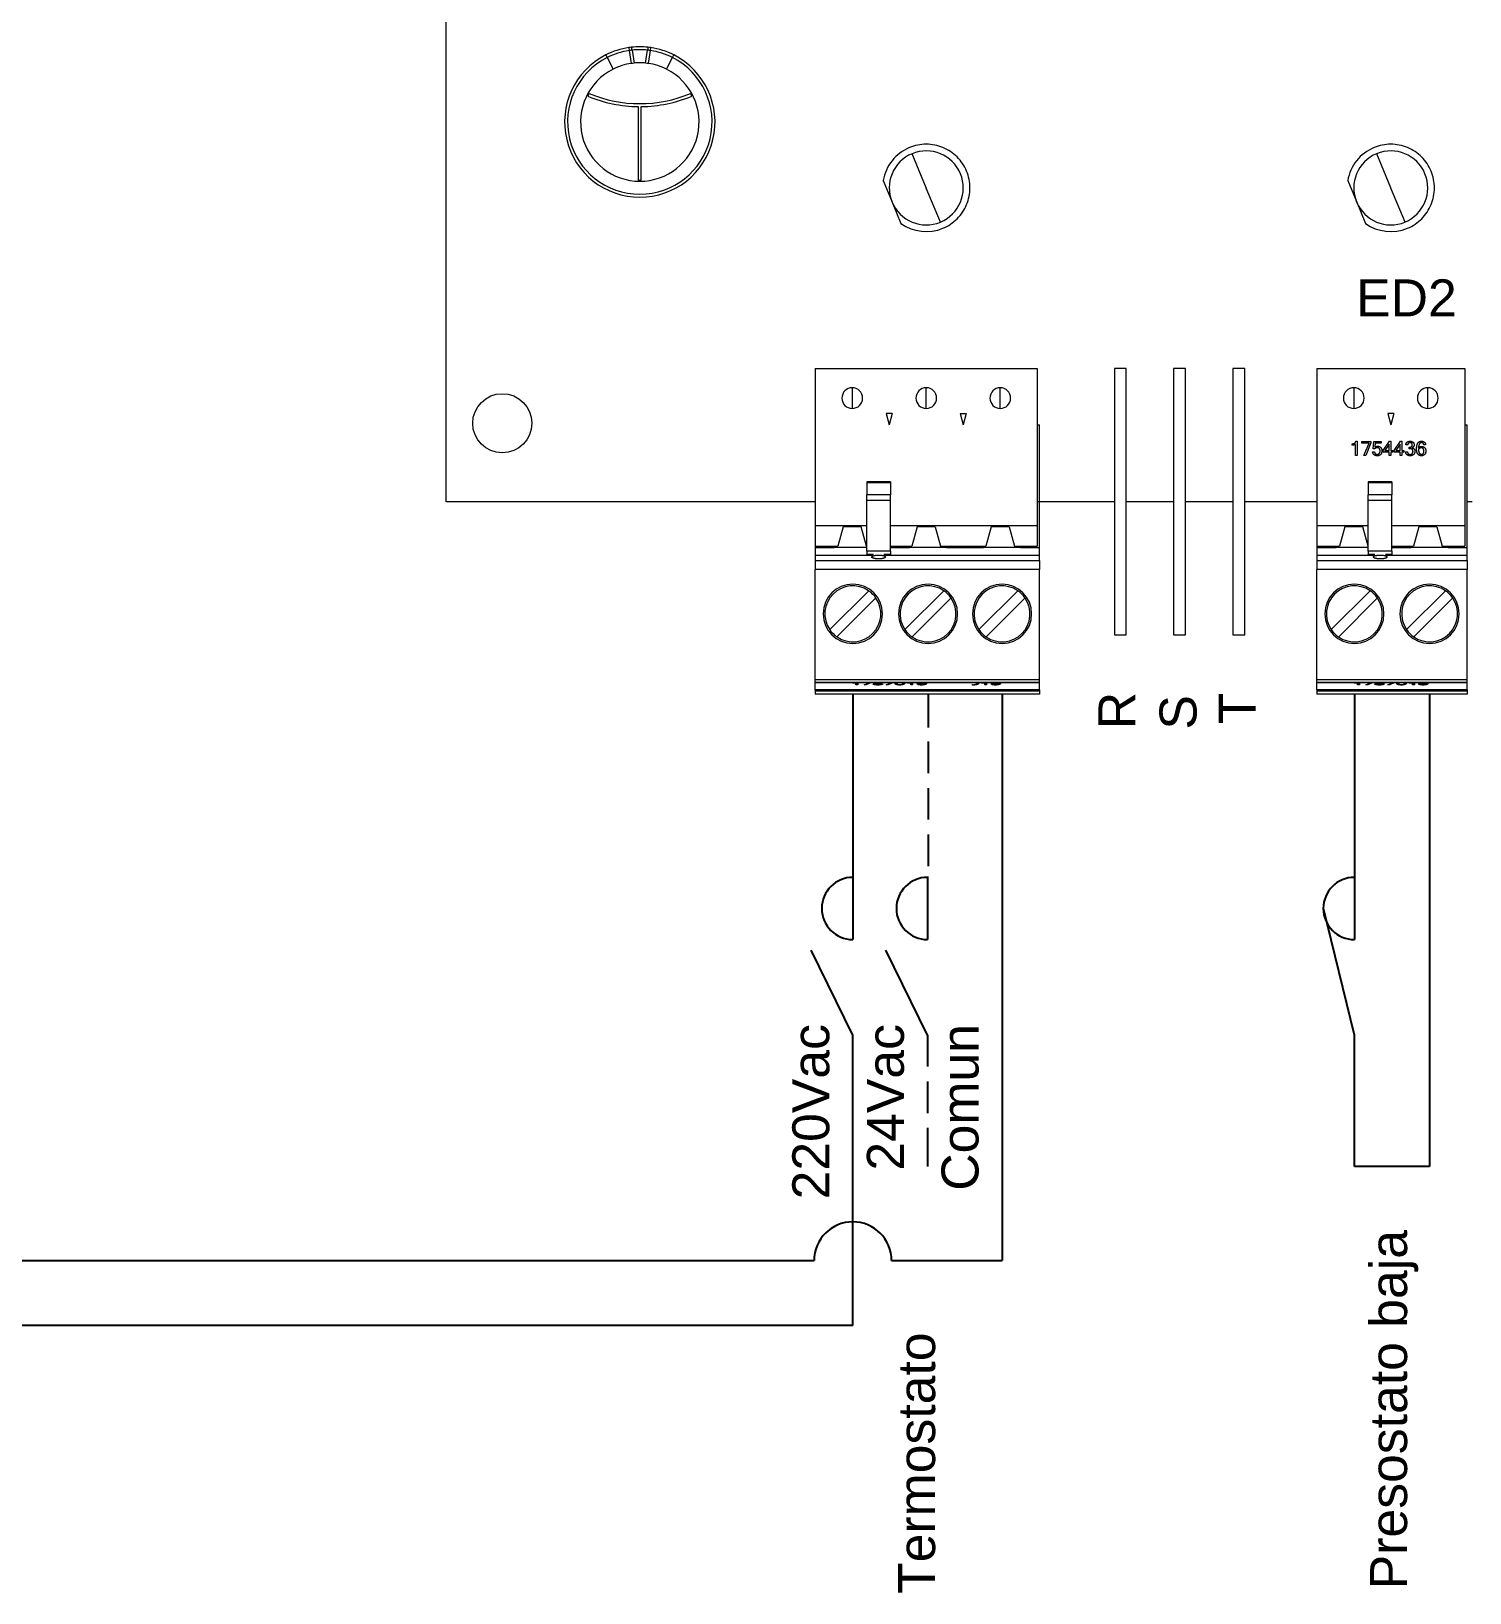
# Model space of a CAD drawing. Header units: millimetres. Extents: x -118 to 1430, y 370 to 641.
# Drawn here: x 817.4 to 914.6, y 393.3 to 498.8 of the extents above; entities that cross this region are included whole.
import ezdxf

# ---------------------------------------------------------------- set-up
doc = ezdxf.new("R2010")
doc.units = ezdxf.units.MM
doc.layers.add('TANGENT EDGES', color=7, linetype='Continuous', lineweight=0)
doc.layers.add('VISIBLE', color=7, linetype='Continuous', lineweight=0)
doc.styles.get("Standard").update_dxf_attribs({"font": 'arial.ttf'})

msp = doc.modelspace()

# ---------------------------------------------------------------- linework, layer by layer
for p, q in [((872.93, 453.97), (872.93, 437.41)), ((878.01, 453.97), (878.01, 451.72)), ((883.01, 453.97), (883.01, 415.71)), ((906.81, 453.97), (906.81, 437.41)), ((911.89, 453.97), (911.89, 422.08)), ((878.01, 450.77), (878.01, 448.64)), ((878.01, 447.63), (878.01, 445.5)), ((878.01, 444.49), (878.01, 442.36)), ((877.97, 441.66), (877.97, 437.41)), ((906.81, 430.95), (904.72, 439.5)), ((872.93, 430.95), (870.12, 436.68)), ((877.97, 430.95), (875.16, 436.68)), ((872.93, 411.33), (872.93, 430.95)), ((877.97, 430.95), (877.97, 428.82)), ((906.81, 422.08), (906.81, 430.95)), ((877.97, 427.81), (877.97, 425.68)), ((877.97, 424.67), (877.97, 422.08)), ((911.89, 422.08), (906.81, 422.08)), ((786.11, 415.71), (870.31, 415.71)), ((875.55, 415.71), (883.01, 415.71)), ((872.93, 411.33), (780.87, 411.33))]:
    msp.add_line(p, q)
for centre, radius, start, end in [((872.93, 439.5), 2.1, 90, 270), ((877.97, 439.5), 2.1, 90, 270), ((906.81, 439.5), 2.1, 90, 270), ((872.93, 415.71), 2.62, 0, 180)]:
    msp.add_arc(centre, radius, start, end)
at = {"layer": 'TANGENT EDGES'}
for p, q in [((856.24, 497.15), (856.33, 496.97)), ((856.33, 496.97), (856.73, 496.18)), ((857.79, 497.64), (857.82, 497.44)), ((857.82, 497.44), (857.95, 496.57)), ((858.02, 497.47), (858.15, 496.6)), ((858.93, 496.6), (859.06, 497.47)), ((859.13, 496.57), (859.26, 497.44)), ((859.26, 497.44), (859.29, 497.64)), ((860.35, 496.18), (860.75, 496.97)), ((860.75, 496.97), (860.84, 497.15)), ((877.89, 488.18), (876.93, 490.48)), ((909.27, 488.18), (908.32, 490.48)), ((878.85, 485.86), (877.89, 488.16)), ((910.23, 485.86), (909.28, 488.16)), ((872.89, 474.67), (872.89, 473.27)), ((877.89, 473.27), (877.89, 474.67)), ((882.89, 473.27), (882.89, 474.67)), ((906.77, 474.67), (906.77, 473.27)), ((911.77, 473.27), (911.77, 474.67)), ((875.47, 468.25), (873.87, 468.25)), ((875.47, 467.43), (873.87, 467.43)), ((909.35, 468.25), (907.75, 468.25)), ((909.35, 467.43), (907.75, 467.43)), ((874.32, 463.4), (873.87, 463.4)), ((875.47, 463.4), (875.02, 463.4)), ((908.2, 463.4), (907.75, 463.4)), ((909.35, 463.4), (908.91, 463.4)), ((885.55, 462.4), (870.39, 462.4)), ((914.43, 462.4), (904.27, 462.4)), ((870.39, 454.97), (885.55, 454.97)), ((885.55, 454.77), (870.39, 454.77)), ((874.4, 454.61), (874.4, 454.64)), ((874.61, 454.69), (874.61, 454.71)), ((874.61, 454.6), (874.61, 454.61)), ((874.75, 454.68), (874.75, 454.71)), ((874.85, 454.61), (874.85, 454.69)), ((875.96, 454.74), (875.96, 454.75)), ((876.1, 454.6), (876.1, 454.61)), ((876.24, 454.74), (876.24, 454.75)), ((877.35, 454.67), (877.35, 454.75)), ((877.38, 454.61), (877.38, 454.64)), ((877.44, 454.74), (877.44, 454.75)), ((877.55, 454.66), (877.55, 454.67)), ((877.56, 454.6), (877.56, 454.61)), ((877.72, 454.74), (877.72, 454.75)), ((880.96, 454.74), (880.96, 454.75)), ((881.1, 454.6), (881.1, 454.61)), ((881.24, 454.74), (881.24, 454.75)), ((882.35, 454.67), (882.35, 454.75)), ((882.38, 454.61), (882.38, 454.64)), ((882.44, 454.74), (882.44, 454.75)), ((882.55, 454.66), (882.55, 454.67)), ((882.56, 454.6), (882.56, 454.61)), ((882.72, 454.74), (882.72, 454.75)), ((904.27, 454.97), (914.43, 454.97)), ((914.43, 454.77), (904.27, 454.77)), ((908.29, 454.61), (908.29, 454.64)), ((908.49, 454.69), (908.49, 454.71)), ((908.49, 454.6), (908.49, 454.61)), ((908.64, 454.68), (908.64, 454.71)), ((908.73, 454.61), (908.73, 454.69)), ((909.85, 454.74), (909.85, 454.75)), ((909.99, 454.6), (909.99, 454.61)), ((910.12, 454.74), (910.12, 454.75)), ((911.24, 454.67), (911.24, 454.75)), ((911.26, 454.61), (911.26, 454.64)), ((911.33, 454.74), (911.33, 454.75)), ((911.44, 454.66), (911.44, 454.67)), ((911.44, 454.6), (911.44, 454.61)), ((911.6, 454.74), (911.6, 454.75)), ((885.55, 454.17), (870.39, 454.17)), ((914.43, 454.17), (904.27, 454.17))]:
    msp.add_line(p, q, dxfattribs=at)
for centre, radius, start, end in [((858.54, 492.62), 4.88, 116.9206, 63.0794), ((858.54, 492.62), 4.88, 98.4901, 116.9206), ((858.54, 492.63), 4.87, 96.138, 98.4933), ((858.54, 492.62), 4.88, 83.8588, 96.1412), ((858.54, 492.63), 4.87, 81.5067, 83.862), ((858.54, 492.62), 4.88, 63.0794, 81.5099), ((877.89, 488.17), 0.01, 112.5227, 292.5227), ((877.89, 488.17), 0.01, 292.5227, 112.5227), ((909.27, 488.17), 0.01, 112.5227, 292.5227), ((909.27, 488.17), 0.01, 292.5227, 112.5227), ((872.89, 473.97), 0.7, 90, 270), ((872.89, 473.97), 0.7, 270, 90), ((877.89, 473.97), 0.7, 90, 270), ((877.89, 473.97), 0.7, 270, 90), ((882.89, 473.97), 0.7, 90, 270), ((882.89, 473.97), 0.7, 270, 90), ((906.77, 473.97), 0.7, 90, 270), ((906.77, 473.97), 0.7, 270, 90), ((911.77, 473.97), 0.7, 90, 270), ((911.77, 473.97), 0.7, 270, 90)]:
    msp.add_arc(centre, radius, start, end, dxfattribs=at)
for centre, major_axis, ratio, start_param, end_param in [((858.02, 497.47), (-0.03, 0.198), 0.000328, 4.71129, 6.283185), ((859.06, 497.47), (-0.029, -0.198), 0.000506, -3.141545, -1.570256)]:
    msp.add_ellipse(centre, major_axis=major_axis, ratio=ratio, start_param=start_param, end_param=end_param, dxfattribs=at)
at = {"layer": 'VISIBLE'}
for p, q in [((845.45, 466.97), (845.45, 553.57)), ((857.99, 497.67), (857.99, 497.67)), ((859.09, 497.67), (859.09, 497.67)), ((858.44, 493.67), (858.44, 488.69)), ((858.64, 488.69), (858.64, 493.67)), ((874.98, 488.66), (875.58, 487.21)), ((906.37, 488.66), (906.97, 487.21)), ((875.58, 487.21), (876.18, 485.76)), ((906.97, 487.21), (907.57, 485.76)), ((870.39, 475.97), (870.39, 466.97)), ((870.39, 475.97), (885.39, 475.97)), ((885.39, 475.97), (885.39, 466.97)), ((890.6, 475.97), (890.6, 457.97)), ((891.4, 475.97), (890.6, 475.97)), ((891.4, 457.97), (891.4, 475.97)), ((894.6, 475.97), (894.6, 457.97)), ((895.4, 475.97), (894.6, 475.97)), ((895.4, 457.97), (895.4, 475.97)), ((898.6, 475.97), (898.6, 457.97)), ((899.4, 475.97), (898.6, 475.97)), ((899.4, 457.97), (899.4, 475.97)), ((904.27, 475.97), (904.27, 466.97)), ((904.27, 475.97), (914.27, 475.97)), ((914.27, 475.97), (914.27, 466.97)), ((875.59, 472.92), (875.19, 472.92)), ((875.19, 472.92), (875.39, 472.17)), ((875.59, 472.92), (875.39, 472.17)), ((880.19, 472.92), (880.59, 472.92)), ((880.19, 472.92), (880.39, 472.17)), ((880.59, 472.92), (880.39, 472.17)), ((909.48, 472.92), (909.07, 472.92)), ((909.07, 472.92), (909.27, 472.17)), ((909.48, 472.92), (909.27, 472.17)), ((885.39, 472.17), (885.55, 472.17)), ((885.55, 463.87), (885.55, 472.17)), ((914.27, 472.17), (914.43, 472.17)), ((914.43, 463.87), (914.43, 472.17)), ((906.65, 470.79), (906.65, 470.89)), ((906.88, 470.09), (906.88, 470.84)), ((906.91, 471.06), (907, 471.06)), ((907, 471.06), (907, 470.09)), ((907.31, 470.93), (907.31, 471.04)), ((907.31, 471.04), (907.93, 471.04)), ((907.8, 470.93), (907.31, 470.93)), ((907.44, 470.09), (907.8, 470.93)), ((907.93, 470.96), (907.58, 470.09)), ((907.93, 471.04), (907.93, 470.96)), ((908.08, 470.54), (908.12, 471.04)), ((908.17, 470.54), (908.08, 470.54)), ((908.12, 471.04), (908.63, 471.04)), ((908.22, 470.93), (908.2, 470.67)), ((908.63, 470.93), (908.22, 470.93)), ((908.63, 471.04), (908.63, 470.93)), ((908.75, 470.43), (909.18, 471.06)), ((908.75, 470.32), (908.75, 470.43)), ((909.16, 470.86), (908.86, 470.43)), ((908.86, 470.43), (909.16, 470.43)), ((909.16, 470.43), (909.16, 470.86)), ((909.18, 471.06), (909.28, 471.06)), ((909.28, 471.06), (909.28, 470.43)), ((909.28, 470.43), (909.41, 470.43)), ((909.41, 470.43), (909.41, 470.32)), ((909.49, 470.43), (909.92, 471.06)), ((909.49, 470.32), (909.49, 470.43)), ((909.9, 470.86), (909.6, 470.43)), ((909.6, 470.43), (909.9, 470.43)), ((909.9, 470.43), (909.9, 470.86)), ((909.92, 471.06), (910.02, 471.06)), ((910.02, 471.06), (910.02, 470.43)), ((910.02, 470.43), (910.15, 470.43)), ((910.15, 470.43), (910.15, 470.32)), ((910.41, 470.81), (910.28, 470.81)), ((910.51, 470.55), (910.51, 470.65)), ((910.51, 470.65), (910.54, 470.65)), ((910.56, 470.55), (910.51, 470.55)), ((911.62, 470.82), (911.5, 470.82)), ((907, 470.09), (906.88, 470.09)), ((907.58, 470.09), (907.44, 470.09)), ((908.04, 470.34), (908.17, 470.34)), ((909.16, 470.32), (908.75, 470.32)), ((909.16, 470.09), (909.16, 470.32)), ((909.28, 470.09), (909.16, 470.09)), ((909.28, 470.32), (909.28, 470.09)), ((909.41, 470.32), (909.28, 470.32)), ((909.9, 470.32), (909.49, 470.32)), ((909.9, 470.09), (909.9, 470.32)), ((910.02, 470.09), (909.9, 470.09)), ((910.15, 470.32), (910.02, 470.32)), ((910.02, 470.32), (910.02, 470.09)), ((910.27, 470.34), (910.4, 470.34)), ((875.47, 468.31), (873.87, 468.31)), ((873.87, 468.31), (873.87, 468.25)), ((875.47, 468.31), (875.47, 468.25)), ((909.35, 468.31), (907.75, 468.31)), ((907.75, 468.31), (907.75, 468.25)), ((909.35, 468.31), (909.35, 468.25)), ((873.87, 468.25), (873.87, 467.43)), ((873.87, 467.06), (873.87, 467.43)), ((875.47, 468.25), (875.47, 467.43)), ((875.47, 467.06), (875.47, 467.43)), ((907.75, 468.25), (907.75, 467.43)), ((907.75, 467.06), (907.75, 467.43)), ((909.35, 468.25), (909.35, 467.43)), ((909.35, 467.06), (909.35, 467.43)), ((870.39, 466.97), (845.45, 466.97)), ((870.39, 466.97), (870.39, 465.34)), ((875.47, 467.06), (873.87, 467.06)), ((873.87, 463.63), (873.87, 467.06)), ((875.47, 463.63), (875.47, 467.06)), ((890.6, 466.97), (885.39, 466.97)), ((890.6, 466.97), (885.39, 466.97)), ((885.39, 466.97), (885.39, 465.34)), ((894.6, 466.97), (891.4, 466.97)), ((894.6, 466.97), (891.4, 466.97)), ((898.6, 466.97), (895.4, 466.97)), ((904.27, 466.97), (899.4, 466.97)), ((904.27, 466.97), (904.27, 465.34)), ((909.35, 467.06), (907.75, 467.06)), ((907.75, 463.63), (907.75, 467.06)), ((909.35, 463.63), (909.35, 467.06)), ((914.27, 466.97), (914.27, 465.34)), ((914.77, 466.97), (914.43, 466.97)), ((873.87, 465.34), (870.39, 465.34)), ((870.39, 465.34), (870.39, 463.97)), ((872.28, 465.27), (871.91, 463.97)), ((873.49, 465.27), (872.28, 465.27)), ((873.86, 463.97), (873.49, 465.27)), ((885.39, 465.34), (875.47, 465.34)), ((877.28, 465.27), (876.91, 463.97)), ((878.49, 465.27), (877.28, 465.27)), ((878.49, 465.27), (878.86, 463.97)), ((882.28, 465.27), (881.91, 463.97)), ((883.49, 465.27), (882.28, 465.27)), ((883.49, 465.27), (883.86, 463.97)), ((885.39, 465.34), (885.39, 463.97)), ((907.75, 465.34), (904.27, 465.34)), ((904.27, 465.34), (904.27, 463.97)), ((906.17, 465.27), (905.8, 463.97)), ((907.38, 465.27), (906.17, 465.27)), ((907.75, 463.97), (907.38, 465.27)), ((914.27, 465.34), (909.35, 465.34)), ((911.17, 465.27), (910.8, 463.97)), ((912.38, 465.27), (911.17, 465.27)), ((912.38, 465.27), (912.75, 463.97)), ((914.27, 465.34), (914.27, 463.97)), ((870.39, 463.97), (871.91, 463.97)), ((870.39, 463.97), (870.39, 463.87)), ((870.39, 463.87), (870.39, 463.37)), ((870.39, 463.87), (871.67, 463.87)), ((870.39, 463.37), (874.29, 463.37)), ((870.39, 463.37), (870.39, 463)), ((871.67, 463.97), (871.67, 463.87)), ((873.87, 463.87), (871.67, 463.87)), ((873.86, 463.97), (873.87, 463.97)), ((875.47, 463.63), (873.87, 463.63)), ((873.87, 463.63), (873.87, 463.4)), ((873.87, 463.37), (873.87, 463.4)), ((875.05, 463.37), (885.55, 463.37)), ((875.47, 463.97), (876.91, 463.97)), ((875.47, 463.87), (876.75, 463.87)), ((875.47, 463.63), (875.47, 463.4)), ((875.47, 463.37), (875.47, 463.4)), ((876.75, 463.87), (876.75, 463.97)), ((879.26, 463.87), (876.75, 463.87)), ((878.86, 463.97), (881.91, 463.97)), ((879.26, 463.87), (879.26, 463.97)), ((879.26, 463.87), (881.75, 463.87)), ((881.75, 463.87), (881.75, 463.97)), ((884.26, 463.87), (881.75, 463.87)), ((883.86, 463.97), (885.39, 463.97)), ((884.26, 463.87), (884.26, 463.97)), ((884.26, 463.87), (885.55, 463.87)), ((885.55, 463.37), (885.55, 463.87)), ((885.55, 463), (885.55, 463.37)), ((904.27, 463.97), (905.8, 463.97)), ((904.27, 463.97), (904.27, 463.87)), ((904.27, 463.87), (904.27, 463.37)), ((904.27, 463.87), (905.56, 463.87)), ((904.27, 463.37), (908.17, 463.37)), ((904.27, 463.37), (904.27, 463)), ((905.56, 463.97), (905.56, 463.87)), ((907.75, 463.87), (905.56, 463.87)), ((907.75, 463.97), (907.75, 463.97)), ((909.35, 463.63), (907.75, 463.63)), ((907.75, 463.63), (907.75, 463.4)), ((907.75, 463.37), (907.75, 463.4)), ((908.94, 463.37), (914.43, 463.37)), ((909.35, 463.97), (910.8, 463.97)), ((909.35, 463.87), (910.64, 463.87)), ((909.35, 463.63), (909.35, 463.4)), ((909.35, 463.37), (909.35, 463.4)), ((910.64, 463.87), (910.64, 463.97)), ((913.15, 463.87), (910.64, 463.87)), ((912.75, 463.97), (914.27, 463.97)), ((913.15, 463.87), (913.15, 463.97)), ((913.15, 463.87), (914.43, 463.87)), ((914.43, 463.37), (914.43, 463.87)), ((914.43, 463), (914.43, 463.37)), ((870.39, 463), (885.55, 463)), ((870.39, 463), (870.39, 462.4)), ((870.39, 454.97), (870.39, 462.4)), ((885.55, 463), (885.55, 462.4)), ((885.55, 454.97), (885.55, 462.4)), ((904.27, 463), (914.43, 463)), ((904.27, 463), (904.27, 462.4)), ((904.27, 454.97), (904.27, 462.4)), ((914.43, 463), (914.43, 462.4)), ((914.43, 454.97), (914.43, 462.4)), ((871.37, 458.33), (874, 460.96)), ((879.08, 460.96), (876.45, 458.33)), ((884.08, 460.96), (881.45, 458.33)), ((905.25, 458.33), (907.88, 460.96)), ((912.96, 460.96), (910.33, 458.33)), ((874.49, 460.47), (871.86, 457.84)), ((876.94, 457.84), (879.57, 460.47)), ((881.94, 457.84), (884.57, 460.47)), ((908.38, 460.47), (905.75, 457.84)), ((910.83, 457.84), (913.46, 460.47)), ((890.6, 457.97), (891.4, 457.97)), ((894.6, 457.97), (895.4, 457.97)), ((898.6, 457.97), (899.4, 457.97)), ((870.39, 454.77), (870.39, 454.97)), ((870.39, 454.77), (870.39, 454.75)), ((870.39, 454.75), (885.55, 454.75)), ((870.39, 454.27), (870.39, 454.75)), ((872.91, 454.72), (872.91, 454.74)), ((873.14, 454.73), (873.14, 454.75)), ((873.14, 454.6), (873.14, 454.73)), ((873.14, 454.7), (873.26, 454.7)), ((873.26, 454.6), (873.14, 454.6)), ((873.26, 454.75), (873.26, 454.6)), ((874.06, 454.75), (873.57, 454.75)), ((873.57, 454.75), (873.57, 454.75)), ((873.7, 454.6), (874.06, 454.75)), ((873.84, 454.6), (873.7, 454.6)), ((874.19, 454.75), (873.84, 454.6)), ((873.84, 454.6), (873.84, 454.66)), ((874.06, 454.75), (874.06, 454.75)), ((874.19, 454.75), (874.19, 454.75)), ((874.3, 454.64), (874.43, 454.64)), ((874.34, 454.68), (874.37, 454.75)), ((874.43, 454.68), (874.34, 454.68)), ((874.43, 454.68), (874.43, 454.75)), ((874.48, 454.75), (874.46, 454.7)), ((874.46, 454.7), (874.46, 454.75)), ((874.48, 454.75), (874.48, 454.75)), ((874.89, 454.75), (874.48, 454.75)), ((874.81, 454.65), (874.81, 454.7)), ((874.89, 454.75), (874.89, 454.75)), ((875.54, 454.75), (875.05, 454.75)), ((875.05, 454.75), (875.05, 454.75)), ((875.19, 454.6), (875.54, 454.75)), ((875.32, 454.6), (875.19, 454.6)), ((875.67, 454.75), (875.32, 454.6)), ((875.32, 454.6), (875.32, 454.66)), ((875.54, 454.75), (875.54, 454.75)), ((875.67, 454.75), (875.67, 454.75)), ((875.92, 454.68), (875.92, 454.75)), ((876.28, 454.68), (876.28, 454.75)), ((876.62, 454.72), (876.62, 454.74)), ((876.85, 454.73), (876.85, 454.75)), ((876.85, 454.6), (876.85, 454.73)), ((876.85, 454.7), (876.97, 454.7)), ((876.97, 454.6), (876.85, 454.6)), ((876.97, 454.75), (876.97, 454.6)), ((877.29, 454.64), (877.41, 454.64)), ((877.4, 454.71), (877.4, 454.75)), ((877.77, 454.69), (877.77, 454.75)), ((877.77, 454.68), (877.77, 454.69)), ((877.8, 454.75), (877.81, 454.75)), ((881.28, 454.68), (881.28, 454.75)), ((881.62, 454.72), (881.62, 454.74)), ((881.85, 454.73), (881.85, 454.75)), ((881.85, 454.6), (881.85, 454.73)), ((881.85, 454.7), (881.97, 454.7)), ((881.97, 454.6), (881.85, 454.6)), ((881.97, 454.75), (881.97, 454.6)), ((882.29, 454.64), (882.41, 454.64)), ((882.4, 454.71), (882.4, 454.75)), ((882.77, 454.69), (882.77, 454.75)), ((882.77, 454.68), (882.77, 454.69)), ((882.8, 454.75), (882.81, 454.75)), ((885.55, 454.77), (885.55, 454.97)), ((885.55, 454.77), (885.55, 454.75)), ((885.55, 454.27), (885.55, 454.75)), ((904.27, 454.77), (904.27, 454.97)), ((904.27, 454.77), (904.27, 454.75)), ((904.27, 454.75), (914.43, 454.75)), ((904.27, 454.27), (904.27, 454.75)), ((906.8, 454.72), (906.8, 454.74)), ((907.03, 454.73), (907.03, 454.75)), ((907.03, 454.6), (907.03, 454.73)), ((907.03, 454.7), (907.15, 454.7)), ((907.15, 454.6), (907.03, 454.6)), ((907.15, 454.75), (907.15, 454.6)), ((907.94, 454.75), (907.45, 454.75)), ((907.45, 454.75), (907.45, 454.75)), ((907.59, 454.6), (907.94, 454.75)), ((907.72, 454.6), (907.59, 454.6)), ((908.07, 454.75), (907.72, 454.6)), ((907.72, 454.6), (907.72, 454.66)), ((907.94, 454.75), (907.94, 454.75)), ((908.07, 454.75), (908.07, 454.75)), ((908.19, 454.64), (908.31, 454.64)), ((908.22, 454.68), (908.26, 454.75)), ((908.32, 454.68), (908.22, 454.68)), ((908.32, 454.68), (908.32, 454.75)), ((908.37, 454.75), (908.35, 454.7)), ((908.35, 454.7), (908.35, 454.75)), ((908.37, 454.75), (908.37, 454.75)), ((908.77, 454.75), (908.37, 454.75)), ((908.69, 454.65), (908.69, 454.7)), ((908.77, 454.75), (908.77, 454.75)), ((909.43, 454.75), (908.94, 454.75)), ((908.94, 454.75), (908.94, 454.75)), ((909.07, 454.6), (909.43, 454.75)), ((909.21, 454.6), (909.07, 454.6)), ((909.55, 454.75), (909.21, 454.6)), ((909.21, 454.6), (909.21, 454.66)), ((909.43, 454.75), (909.43, 454.75)), ((909.55, 454.75), (909.55, 454.75)), ((909.8, 454.68), (909.8, 454.75)), ((910.17, 454.68), (910.17, 454.75)), ((910.5, 454.72), (910.5, 454.74)), ((910.73, 454.73), (910.73, 454.75)), ((910.73, 454.6), (910.73, 454.73)), ((910.73, 454.7), (910.86, 454.7)), ((910.86, 454.6), (910.73, 454.6)), ((910.86, 454.75), (910.86, 454.6)), ((911.17, 454.64), (911.3, 454.64)), ((911.28, 454.71), (911.28, 454.75)), ((911.66, 454.69), (911.66, 454.75)), ((911.66, 454.68), (911.66, 454.69)), ((911.68, 454.75), (911.69, 454.75)), ((914.43, 454.77), (914.43, 454.97)), ((914.43, 454.77), (914.43, 454.75)), ((914.43, 454.27), (914.43, 454.75)), ((870.39, 454.27), (870.39, 454.17)), ((885.55, 454.27), (870.39, 454.27)), ((870.39, 454.17), (870.39, 453.97)), ((885.55, 453.97), (870.39, 453.97)), ((885.55, 454.27), (885.55, 454.17)), ((885.55, 454.17), (885.55, 453.97)), ((904.27, 454.27), (904.27, 454.17)), ((914.43, 454.27), (904.27, 454.27)), ((904.27, 454.17), (904.27, 453.97)), ((914.43, 453.97), (904.27, 453.97)), ((914.43, 454.27), (914.43, 454.17)), ((914.43, 454.17), (914.43, 453.97))]:
    msp.add_line(p, q, dxfattribs=at)
msp.add_circle((849.25, 472.27), 2, dxfattribs=at)
for centre, radius, start, end in [((858.54, 492.62), 5.08, 116.9206, 270), ((858.54, 492.62), 5.08, 98.4901, 116.9206), ((858.54, 492.62), 5.08, 96.2337, 98.4901), ((858.54, 492.62), 5.08, 83.7845, 96.2155), ((858.54, 492.62), 5.08, 270, 63.0794), ((858.54, 492.62), 5.08, 81.5099, 83.7663), ((858.54, 492.62), 5.08, 63.0794, 81.5099), ((858.54, 492.62), 4, 116.9206, 270.0001), ((858.54, 492.62), 4, 98.4901, 116.9206), ((858.54, 492.62), 3.99, 95.6212, 98.4929), ((858.54, 492.62), 4, 90, 95.6241), ((858.54, 492.62), 4, 84.3759, 90), ((858.54, 492.62), 4, 269.9999, 63.0794), ((858.54, 492.62), 3.99, 81.5071, 84.3788), ((858.54, 492.62), 4, 63.0794, 81.5099), ((858.53, 492.62), 3.92, 150.4522, 153.3915), ((858.54, 502.7), 9.04, 247.167, 269.3661), ((858.54, 502.7), 8.84, 247.286, 292.714), ((858.54, 502.7), 9.04, 270.6339, 292.833), ((858.55, 492.62), 3.92, 26.6085, 29.5478), ((877.89, 488.17), 2.95, 112.5227, 170.4589), ((877.89, 488.17), 2.5, 112.5227, 292.5227), ((877.89, 488.17), 2.95, 101.2727, 112.5227), ((877.89, 488.17), 2.5, 292.5227, 112.5227), ((877.89, 488.17), 2.95, 90.0227, 101.2727), ((877.89, 488.17), 2.95, 78.7727, 90.0227), ((877.89, 488.17), 2.95, 56.2727, 78.7727), ((877.89, 488.17), 2.95, 45.0227, 56.2727), ((909.27, 488.17), 2.95, 112.5227, 170.4589), ((909.27, 488.17), 2.5, 112.5227, 292.5227), ((909.27, 488.17), 2.95, 101.2727, 112.5227), ((909.27, 488.17), 2.5, 292.5227, 112.5227), ((909.27, 488.17), 2.95, 90.0227, 101.2727), ((909.27, 488.17), 2.95, 78.7727, 90.0227), ((909.27, 488.17), 2.95, 56.2727, 78.7727), ((909.27, 488.17), 2.95, 45.0227, 56.2727), ((877.89, 488.17), 2.95, 33.7727, 45.0227), ((877.89, 488.17), 2.95, 11.2727, 33.7727), ((909.27, 488.17), 2.95, 33.7727, 45.0227), ((909.27, 488.17), 2.95, 11.2727, 33.7727), ((858.54, 492.61), 3.92, 268.5366, 271.4634), ((877.89, 488.17), 2.95, 0.0227, 11.2727), ((909.27, 488.17), 2.95, 0.0227, 11.2727), ((877.89, 488.17), 2.95, 326.2727, 348.7727), ((877.89, 488.17), 2.95, 348.7727, 0.0227), ((909.27, 488.17), 2.95, 326.2727, 348.7727), ((909.27, 488.17), 2.95, 348.7727, 0.0227), ((877.89, 488.17), 2.95, 315.0227, 326.2727), ((909.27, 488.17), 2.95, 315.0227, 326.2727), ((877.89, 488.17), 2.95, 234.5865, 292.5227), ((877.89, 488.17), 2.95, 292.5227, 303.7727), ((877.89, 488.17), 2.95, 303.7727, 315.0227), ((909.27, 488.17), 2.95, 234.5865, 292.5227), ((909.27, 488.17), 2.95, 292.5227, 303.7727), ((909.27, 488.17), 2.95, 303.7727, 315.0227), ((872.93, 459.4), 2, 90, 270), ((872.93, 459.4), 1.89, 55.6635, 135), ((872.93, 459.4), 2, 270, 90), ((872.93, 459.4), 1.89, 34.3365, 55.6635), ((878.01, 459.4), 2, 90, 270), ((878.01, 459.4), 1.89, 55.6635, 135), ((878.01, 459.4), 2, 270, 90), ((878.01, 459.4), 1.89, 34.3365, 55.6635), ((883.01, 459.4), 2, 90, 270), ((883.01, 459.4), 1.89, 55.6635, 135), ((883.01, 459.4), 2, 270, 90), ((883.01, 459.4), 1.89, 34.3365, 55.6635), ((906.81, 459.4), 2, 90, 270), ((906.81, 459.4), 1.89, 55.6635, 135), ((906.81, 459.4), 2, 270, 90), ((906.81, 459.4), 1.89, 34.3365, 55.6635), ((911.89, 459.4), 2, 90, 270), ((911.89, 459.4), 1.89, 55.6635, 135), ((911.89, 459.4), 2, 270, 90), ((911.89, 459.4), 1.89, 34.3365, 55.6635), ((872.93, 459.4), 1.89, 135, 214.3365), ((872.93, 459.4), 1.89, 315, 34.3365), ((878.01, 459.4), 1.89, 135, 214.3365), ((878.01, 459.4), 1.89, 315, 34.3365), ((883.01, 459.4), 1.89, 135, 214.3365), ((883.01, 459.4), 1.89, 315, 34.3365), ((906.81, 459.4), 1.89, 135, 214.3365), ((906.81, 459.4), 1.89, 315, 34.3365), ((911.89, 459.4), 1.89, 135, 214.3365), ((911.89, 459.4), 1.89, 315, 34.3365), ((872.93, 459.4), 1.89, 214.3365, 235.6635), ((872.93, 459.4), 1.89, 235.6635, 315), ((878.01, 459.4), 1.89, 214.3365, 235.6635), ((878.01, 459.4), 1.89, 235.6635, 315), ((883.01, 459.4), 1.89, 214.3365, 235.6635), ((883.01, 459.4), 1.89, 235.6635, 315), ((906.81, 459.4), 1.89, 214.3365, 235.6635), ((906.81, 459.4), 1.89, 235.6635, 315), ((911.89, 459.4), 1.89, 214.3365, 235.6635), ((911.89, 459.4), 1.89, 235.6635, 315)]:
    msp.add_arc(centre, radius, start, end, dxfattribs=at)
for points in [[(906.65, 470.89), (906.88, 470.89), (906.91, 471.06)], [(906.88, 470.84), (906.81, 470.79), (906.65, 470.79)], [(908.35, 470.62), (908.24, 470.62), (908.17, 470.54)], [(908.2, 470.67), (908.27, 470.72), (908.38, 470.72)], [(908.49, 470.56), (908.44, 470.62), (908.35, 470.62)], [(908.38, 470.72), (908.5, 470.72), (908.59, 470.64)], [(908.55, 470.4), (908.55, 470.5), (908.49, 470.56)], [(908.59, 470.64), (908.67, 470.55), (908.67, 470.41)], [(908.67, 470.41), (908.67, 470.27), (908.59, 470.17)], [(910.28, 470.81), (910.3, 470.93), (910.37, 471)], [(910.37, 471), (910.45, 471.06), (910.57, 471.06)], [(910.57, 470.96), (910.43, 470.96), (910.41, 470.81)], [(910.54, 470.65), (910.72, 470.65), (910.72, 470.82)], [(910.72, 470.51), (910.66, 470.55), (910.56, 470.55)], [(910.57, 471.06), (910.7, 471.06), (910.77, 470.99)], [(910.68, 470.93), (910.64, 470.96), (910.57, 470.96)], [(910.72, 470.82), (910.72, 470.89), (910.68, 470.93)], [(910.81, 470.7), (910.78, 470.64), (910.71, 470.61)], [(910.71, 470.61), (910.8, 470.59), (910.85, 470.53)], [(910.77, 470.37), (910.77, 470.46), (910.72, 470.51)], [(910.77, 470.99), (910.85, 470.92), (910.85, 470.81)], [(910.85, 470.81), (910.85, 470.75), (910.81, 470.7)], [(910.85, 470.53), (910.9, 470.46), (910.9, 470.37)], [(911.01, 470.54), (911.01, 471.06), (911.35, 471.06)], [(911.1, 470.19), (911.01, 470.31), (911.01, 470.54)], [(911.2, 470.87), (911.15, 470.78), (911.14, 470.6)], [(911.14, 470.6), (911.23, 470.71), (911.35, 470.71)], [(911.33, 470.61), (911.23, 470.61), (911.14, 470.51)], [(911.14, 470.51), (911.14, 470.35), (911.19, 470.26)], [(911.34, 470.96), (911.26, 470.96), (911.2, 470.87)], [(911.46, 470.55), (911.41, 470.61), (911.33, 470.61)], [(911.5, 470.82), (911.48, 470.96), (911.34, 470.96)], [(911.35, 471.06), (911.46, 471.06), (911.53, 471)], [(911.35, 470.71), (911.47, 470.71), (911.56, 470.62)], [(911.51, 470.39), (911.51, 470.49), (911.46, 470.55)], [(911.53, 471), (911.61, 470.94), (911.62, 470.82)], [(911.56, 470.62), (911.64, 470.53), (911.64, 470.4)], [(908.14, 470.14), (908.06, 470.21), (908.04, 470.34)], [(908.35, 470.07), (908.23, 470.07), (908.14, 470.14)], [(908.17, 470.34), (908.18, 470.25), (908.23, 470.21)], [(908.23, 470.21), (908.28, 470.17), (908.35, 470.17)], [(908.35, 470.17), (908.44, 470.17), (908.49, 470.24)], [(908.59, 470.17), (908.5, 470.07), (908.35, 470.07)], [(908.49, 470.24), (908.55, 470.3), (908.55, 470.4)], [(910.36, 470.15), (910.28, 470.22), (910.27, 470.34)], [(910.58, 470.07), (910.45, 470.07), (910.36, 470.15)], [(910.4, 470.34), (910.4, 470.27), (910.44, 470.22)], [(910.44, 470.22), (910.49, 470.17), (910.58, 470.17)], [(910.58, 470.17), (910.67, 470.17), (910.72, 470.23)], [(910.81, 470.16), (910.71, 470.07), (910.58, 470.07)], [(910.72, 470.23), (910.77, 470.28), (910.77, 470.37)], [(910.9, 470.37), (910.9, 470.24), (910.81, 470.16)], [(911.34, 470.07), (911.18, 470.07), (911.1, 470.19)], [(911.19, 470.26), (911.25, 470.17), (911.34, 470.17)], [(911.34, 470.17), (911.42, 470.17), (911.46, 470.23)], [(911.56, 470.17), (911.47, 470.07), (911.34, 470.07)], [(911.46, 470.23), (911.51, 470.3), (911.51, 470.39)], [(911.64, 470.4), (911.64, 470.26), (911.56, 470.17)], [(872.91, 454.74), (873.06, 454.74), (873.12, 454.75)], [(873.14, 454.73), (873.07, 454.72), (872.91, 454.72)], [(874.4, 454.61), (874.32, 454.62), (874.3, 454.64)], [(874.61, 454.6), (874.49, 454.6), (874.4, 454.61)], [(874.61, 454.69), (874.5, 454.69), (874.43, 454.68)], [(874.43, 454.64), (874.44, 454.63), (874.49, 454.62)], [(874.46, 454.7), (874.53, 454.71), (874.64, 454.71)], [(874.49, 454.62), (874.54, 454.61), (874.61, 454.61)], [(874.75, 454.68), (874.7, 454.69), (874.61, 454.69)], [(874.61, 454.61), (874.7, 454.61), (874.75, 454.62)], [(874.85, 454.61), (874.76, 454.6), (874.61, 454.6)], [(874.64, 454.71), (874.76, 454.71), (874.85, 454.69)], [(874.81, 454.65), (874.81, 454.67), (874.75, 454.68)], [(874.75, 454.62), (874.81, 454.64), (874.81, 454.65)], [(874.85, 454.69), (874.94, 454.68), (874.94, 454.66)], [(874.94, 454.66), (874.94, 454.63), (874.85, 454.61)], [(875.79, 454.68), (875.79, 454.73), (875.88, 454.75)], [(876.1, 454.6), (875.79, 454.6), (875.79, 454.68)], [(875.92, 454.71), (875.86, 454.71), (875.83, 454.73)], [(875.96, 454.74), (875.92, 454.72), (875.92, 454.68)], [(875.92, 454.68), (875.92, 454.64), (875.96, 454.63)], [(876.06, 454.75), (876, 454.75), (875.96, 454.74)], [(875.96, 454.63), (876.01, 454.61), (876.1, 454.61)], [(876.41, 454.68), (876.41, 454.6), (876.1, 454.6)], [(876.1, 454.61), (876.19, 454.61), (876.24, 454.63)], [(876.24, 454.74), (876.2, 454.75), (876.14, 454.75)], [(876.28, 454.68), (876.28, 454.72), (876.24, 454.74)], [(876.24, 454.63), (876.28, 454.64), (876.28, 454.68)], [(876.37, 454.73), (876.34, 454.71), (876.28, 454.71)], [(876.32, 454.75), (876.41, 454.73), (876.41, 454.68)], [(876.62, 454.74), (876.76, 454.74), (876.83, 454.75)], [(876.85, 454.73), (876.78, 454.72), (876.62, 454.72)], [(877.27, 454.71), (877.27, 454.73), (877.35, 454.75)], [(877.35, 454.67), (877.27, 454.69), (877.27, 454.71)], [(877.38, 454.61), (877.3, 454.62), (877.29, 454.64)], [(877.55, 454.66), (877.43, 454.66), (877.35, 454.67)], [(877.56, 454.6), (877.45, 454.6), (877.38, 454.61)], [(877.44, 454.74), (877.4, 454.73), (877.4, 454.71)], [(877.4, 454.71), (877.4, 454.7), (877.44, 454.68)], [(877.41, 454.64), (877.43, 454.61), (877.56, 454.61)], [(877.53, 454.75), (877.48, 454.75), (877.44, 454.74)], [(877.44, 454.68), (877.49, 454.67), (877.57, 454.67)], [(877.77, 454.68), (877.68, 454.66), (877.55, 454.66)], [(877.9, 454.69), (877.9, 454.6), (877.56, 454.6)], [(877.56, 454.61), (877.65, 454.61), (877.71, 454.63)], [(877.57, 454.67), (877.68, 454.67), (877.77, 454.69)], [(877.72, 454.74), (877.67, 454.75), (877.61, 454.75)], [(877.71, 454.63), (877.76, 454.65), (877.77, 454.68)], [(877.77, 454.69), (877.77, 454.72), (877.72, 454.74)], [(877.85, 454.73), (877.82, 454.72), (877.77, 454.71)], [(877.81, 454.75), (877.9, 454.73), (877.9, 454.69)], [(881.06, 454.75), (881, 454.75), (880.96, 454.74)], [(880.96, 454.63), (881.01, 454.61), (881.1, 454.61)], [(881.41, 454.68), (881.41, 454.6), (881.1, 454.6)], [(881.1, 454.61), (881.19, 454.61), (881.24, 454.63)], [(881.24, 454.74), (881.2, 454.75), (881.14, 454.75)], [(881.28, 454.68), (881.28, 454.72), (881.24, 454.74)], [(881.24, 454.63), (881.28, 454.64), (881.28, 454.68)], [(881.37, 454.73), (881.34, 454.71), (881.28, 454.71)], [(881.32, 454.75), (881.41, 454.73), (881.41, 454.68)], [(881.62, 454.74), (881.76, 454.74), (881.83, 454.75)], [(881.85, 454.73), (881.78, 454.72), (881.62, 454.72)], [(882.27, 454.71), (882.27, 454.73), (882.35, 454.75)], [(882.35, 454.67), (882.27, 454.69), (882.27, 454.71)], [(882.38, 454.61), (882.3, 454.62), (882.29, 454.64)], [(882.55, 454.66), (882.43, 454.66), (882.35, 454.67)], [(882.56, 454.6), (882.45, 454.6), (882.38, 454.61)], [(882.44, 454.74), (882.4, 454.73), (882.4, 454.71)], [(882.4, 454.71), (882.4, 454.7), (882.44, 454.68)], [(882.41, 454.64), (882.43, 454.61), (882.56, 454.61)], [(882.53, 454.75), (882.48, 454.75), (882.44, 454.74)], [(882.44, 454.68), (882.49, 454.67), (882.57, 454.67)], [(882.77, 454.68), (882.68, 454.66), (882.55, 454.66)], [(882.9, 454.69), (882.9, 454.6), (882.56, 454.6)], [(882.56, 454.61), (882.65, 454.61), (882.71, 454.63)], [(882.57, 454.67), (882.68, 454.67), (882.77, 454.69)], [(882.72, 454.74), (882.67, 454.75), (882.61, 454.75)], [(882.71, 454.63), (882.76, 454.65), (882.77, 454.68)], [(882.77, 454.69), (882.77, 454.72), (882.72, 454.74)], [(882.85, 454.73), (882.82, 454.72), (882.77, 454.71)], [(882.81, 454.75), (882.9, 454.73), (882.9, 454.69)], [(906.8, 454.74), (906.94, 454.74), (907.01, 454.75)], [(907.03, 454.73), (906.95, 454.72), (906.8, 454.72)], [(908.29, 454.61), (908.2, 454.62), (908.19, 454.64)], [(908.49, 454.6), (908.37, 454.6), (908.29, 454.61)], [(908.31, 454.64), (908.32, 454.63), (908.37, 454.62)], [(908.49, 454.69), (908.39, 454.69), (908.32, 454.68)], [(908.35, 454.7), (908.42, 454.71), (908.52, 454.71)], [(908.37, 454.62), (908.42, 454.61), (908.49, 454.61)], [(908.64, 454.68), (908.58, 454.69), (908.49, 454.69)], [(908.49, 454.61), (908.58, 454.61), (908.64, 454.62)], [(908.73, 454.61), (908.64, 454.6), (908.49, 454.6)], [(908.52, 454.71), (908.64, 454.71), (908.73, 454.69)], [(908.69, 454.65), (908.69, 454.67), (908.64, 454.68)], [(908.64, 454.62), (908.69, 454.64), (908.69, 454.65)], [(908.73, 454.69), (908.82, 454.68), (908.82, 454.66)], [(908.82, 454.66), (908.82, 454.63), (908.73, 454.61)], [(909.68, 454.68), (909.68, 454.73), (909.77, 454.75)], [(909.99, 454.6), (909.68, 454.6), (909.68, 454.68)], [(909.8, 454.71), (909.74, 454.71), (909.71, 454.73)], [(909.85, 454.74), (909.8, 454.72), (909.8, 454.68)], [(909.8, 454.68), (909.8, 454.64), (909.85, 454.63)], [(909.95, 454.75), (909.88, 454.75), (909.85, 454.74)], [(909.85, 454.63), (909.9, 454.61), (909.99, 454.61)], [(910.3, 454.68), (910.3, 454.6), (909.99, 454.6)], [(909.99, 454.61), (910.08, 454.61), (910.12, 454.63)], [(910.12, 454.74), (910.09, 454.75), (910.03, 454.75)], [(910.17, 454.68), (910.17, 454.72), (910.12, 454.74)], [(910.12, 454.63), (910.17, 454.64), (910.17, 454.68)], [(910.26, 454.73), (910.23, 454.71), (910.17, 454.71)], [(910.2, 454.75), (910.3, 454.73), (910.3, 454.68)], [(910.5, 454.74), (910.65, 454.74), (910.71, 454.75)], [(910.73, 454.73), (910.66, 454.72), (910.5, 454.72)], [(911.15, 454.71), (911.15, 454.73), (911.23, 454.75)], [(911.24, 454.67), (911.15, 454.69), (911.15, 454.71)], [(911.26, 454.61), (911.19, 454.62), (911.17, 454.64)], [(911.44, 454.66), (911.32, 454.66), (911.24, 454.67)], [(911.44, 454.6), (911.34, 454.6), (911.26, 454.61)], [(911.33, 454.74), (911.28, 454.73), (911.28, 454.71)], [(911.28, 454.71), (911.28, 454.7), (911.33, 454.68)], [(911.3, 454.64), (911.31, 454.61), (911.45, 454.61)], [(911.41, 454.75), (911.36, 454.75), (911.33, 454.74)], [(911.33, 454.68), (911.38, 454.67), (911.46, 454.67)], [(911.78, 454.69), (911.78, 454.6), (911.44, 454.6)], [(911.66, 454.68), (911.56, 454.66), (911.44, 454.66)], [(911.45, 454.61), (911.54, 454.61), (911.59, 454.63)], [(911.46, 454.67), (911.56, 454.67), (911.66, 454.69)], [(911.6, 454.74), (911.56, 454.75), (911.5, 454.75)], [(911.59, 454.63), (911.65, 454.65), (911.66, 454.68)], [(911.66, 454.69), (911.65, 454.72), (911.6, 454.74)], [(911.74, 454.73), (911.71, 454.72), (911.66, 454.71)], [(911.69, 454.75), (911.78, 454.73), (911.78, 454.69)]]:
    msp.add_open_spline(points, degree=2, dxfattribs=at)
for points, knots in [([(874.23, 463.2), (874.23, 463.2), (874.22, 463.21), (874.22, 463.21), (874.22, 463.22), (874.21, 463.22), (874.21, 463.23), (874.21, 463.24), (874.21, 463.25), (874.22, 463.26)], [2.0048581, 2.0048581, 2.0048581, 2.0048581, 2.0591781, 2.0591781, 2.0591781, 2.1134097, 2.1134097, 2.1134097, 2.2105486, 2.2105486, 2.2105486, 2.2105486]), ([(874.22, 463.26), (874.22, 463.26), (874.22, 463.26), (874.22, 463.26), (874.22, 463.26), (874.22, 463.27), (874.23, 463.27), (874.23, 463.28), (874.24, 463.28), (874.25, 463.29), (874.25, 463.29), (874.26, 463.3), (874.27, 463.3), (874.28, 463.31), (874.29, 463.31), (874.3, 463.32), (874.31, 463.32), (874.32, 463.32), (874.33, 463.33), (874.35, 463.33), (874.36, 463.34), (874.37, 463.34), (874.39, 463.34), (874.4, 463.34), (874.42, 463.35), (874.42, 463.35), (874.43, 463.35), (874.44, 463.35), (874.45, 463.35), (874.45, 463.35), (874.46, 463.36), (874.48, 463.36), (874.49, 463.36), (874.51, 463.36), (874.52, 463.36), (874.53, 463.36), (874.54, 463.36), (874.55, 463.37), (874.55, 463.37), (874.56, 463.37), (874.58, 463.37), (874.6, 463.37), (874.62, 463.37), (874.63, 463.37), (874.65, 463.37), (874.67, 463.37)], [2.2105486, 2.2105486, 2.2105486, 2.2105486, 2.2216247, 2.2216247, 2.2216247, 2.2759317, 2.2759317, 2.2759317, 2.3299268, 2.3299268, 2.3299268, 2.3840773, 2.3840773, 2.3840773, 2.4384124, 2.4384124, 2.4384124, 2.4925399, 2.4925399, 2.4925399, 2.5464815, 2.5464815, 2.5464815, 2.6005234, 2.6005234, 2.6005234, 2.6274693, 2.6274693, 2.6274693, 2.6544262, 2.6544262, 2.6544262, 2.70843, 2.70843, 2.70843, 2.7353823, 2.7353823, 2.7353823, 2.7623324, 2.7623324, 2.7623324, 2.816373, 2.816373, 2.816373, 2.8702953, 2.8702953, 2.8702953, 2.8702953]), ([(874.67, 463.11), (874.66, 463.11), (874.65, 463.11), (874.63, 463.11), (874.62, 463.11), (874.61, 463.11), (874.6, 463.11), (874.59, 463.11), (874.57, 463.11), (874.56, 463.11), (874.55, 463.11), (874.54, 463.11), (874.53, 463.11), (874.52, 463.11), (874.51, 463.12), (874.5, 463.12), (874.48, 463.12), (874.47, 463.12), (874.46, 463.12), (874.45, 463.12), (874.44, 463.12), (874.43, 463.13), (874.42, 463.13), (874.41, 463.13), (874.4, 463.13), (874.39, 463.13), (874.38, 463.14), (874.37, 463.14), (874.36, 463.14), (874.36, 463.14), (874.35, 463.15), (874.34, 463.15), (874.33, 463.15), (874.32, 463.15), (874.31, 463.16), (874.31, 463.16), (874.3, 463.16), (874.29, 463.16), (874.29, 463.17), (874.28, 463.17), (874.27, 463.17), (874.27, 463.18), (874.26, 463.18), (874.26, 463.18), (874.25, 463.18), (874.25, 463.19), (874.24, 463.19), (874.24, 463.19), (874.23, 463.2)], [1.4329539, 1.4329539, 1.4329539, 1.4329539, 1.4688088, 1.4688088, 1.4688088, 1.5047575, 1.5047575, 1.5047575, 1.5406875, 1.5406875, 1.5406875, 1.5764951, 1.5764951, 1.5764951, 1.6123262, 1.6123262, 1.6123262, 1.6481983, 1.6481983, 1.6481983, 1.6840015, 1.6840015, 1.6840015, 1.7198212, 1.7198212, 1.7198212, 1.7556962, 1.7556962, 1.7556962, 1.7915158, 1.7915158, 1.7915158, 1.827353, 1.827353, 1.827353, 1.8633412, 1.8633412, 1.8633412, 1.899371, 1.899371, 1.899371, 1.9353274, 1.9353274, 1.9353274, 1.9711343, 1.9711343, 1.9711343, 2.0070686, 2.0070686, 2.0070686, 2.0070686]), ([(874.67, 463.37), (874.69, 463.37), (874.71, 463.37), (874.72, 463.37), (874.74, 463.37), (874.76, 463.37), (874.78, 463.37), (874.81, 463.36), (874.85, 463.36), (874.88, 463.36), (874.91, 463.35), (874.94, 463.35), (874.97, 463.34), (874.98, 463.34), (874.99, 463.33), (875.01, 463.33), (875.02, 463.32), (875.03, 463.32), (875.04, 463.32), (875.05, 463.31), (875.06, 463.31), (875.07, 463.3), (875.08, 463.3), (875.09, 463.29), (875.09, 463.29), (875.1, 463.28), (875.11, 463.28), (875.11, 463.27), (875.12, 463.27), (875.12, 463.26), (875.12, 463.26), (875.12, 463.26), (875.12, 463.26), (875.12, 463.26)], [0, 0, 0, 0, 0.054, 0.054, 0.054, 0.1081119, 0.1081119, 0.1081119, 0.2160335, 0.2160335, 0.2160335, 0.3239429, 0.3239429, 0.3239429, 0.3778641, 0.3778641, 0.3778641, 0.4319972, 0.4319972, 0.4319972, 0.4862463, 0.4862463, 0.4862463, 0.5402406, 0.5402406, 0.5402406, 0.5943776, 0.5943776, 0.5943776, 0.6487161, 0.6487161, 0.6487161, 0.6597773, 0.6597773, 0.6597773, 0.6597773]), ([(874.96, 463.14), (874.95, 463.13), (874.94, 463.13), (874.93, 463.13), (874.92, 463.13), (874.9, 463.13), (874.89, 463.12), (874.88, 463.12), (874.87, 463.12), (874.86, 463.12), (874.85, 463.12), (874.84, 463.12), (874.82, 463.11), (874.81, 463.11), (874.8, 463.11), (874.79, 463.11), (874.77, 463.11), (874.76, 463.11), (874.75, 463.11), (874.73, 463.11), (874.72, 463.11), (874.71, 463.11), (874.7, 463.11), (874.68, 463.11), (874.67, 463.11)], [1.1221288, 1.1221288, 1.1221288, 1.1221288, 1.1611473, 1.1611473, 1.1611473, 1.2000646, 1.2000646, 1.2000646, 1.2390162, 1.2390162, 1.2390162, 1.2780027, 1.2780027, 1.2780027, 1.316905, 1.316905, 1.316905, 1.3558904, 1.3558904, 1.3558904, 1.394915, 1.394915, 1.394915, 1.4338398, 1.4338398, 1.4338398, 1.4338398]), ([(875.11, 463.2), (875.1, 463.19), (875.1, 463.19), (875.09, 463.19), (875.09, 463.19), (875.09, 463.18), (875.08, 463.18), (875.08, 463.18), (875.07, 463.17), (875.06, 463.17), (875.06, 463.17), (875.05, 463.17), (875.05, 463.16), (875.04, 463.16), (875.03, 463.16), (875.03, 463.16), (875.02, 463.15), (875.01, 463.15), (875.01, 463.15), (874.99, 463.14), (874.98, 463.14), (874.96, 463.14)], [0.8611269, 0.8611269, 0.8611269, 0.8611269, 0.8938324, 0.8938324, 0.8938324, 0.9265792, 0.9265792, 0.9265792, 0.959467, 0.959467, 0.959467, 0.9924119, 0.9924119, 0.9924119, 1.0253249, 1.0253249, 1.0253249, 1.0581198, 1.0581198, 1.0581198, 1.1235306, 1.1235306, 1.1235306, 1.1235306]), ([(875.12, 463.26), (875.13, 463.25), (875.13, 463.25), (875.13, 463.24), (875.13, 463.24), (875.13, 463.23), (875.13, 463.23), (875.13, 463.22), (875.12, 463.22), (875.12, 463.21), (875.12, 463.21), (875.11, 463.2), (875.11, 463.2)], [0.6597773, 0.6597773, 0.6597773, 0.6597773, 0.7028642, 0.7028642, 0.7028642, 0.7568669, 0.7568669, 0.7568669, 0.8111794, 0.8111794, 0.8111794, 0.8654371, 0.8654371, 0.8654371, 0.8654371]), ([(908.1, 463.26), (908.1, 463.26), (908.1, 463.26), (908.1, 463.26), (908.1, 463.26), (908.11, 463.27), (908.11, 463.27), (908.12, 463.28), (908.12, 463.28), (908.13, 463.29), (908.14, 463.29), (908.15, 463.3), (908.15, 463.3), (908.16, 463.31), (908.17, 463.31), (908.18, 463.32), (908.19, 463.32), (908.21, 463.32), (908.22, 463.33), (908.23, 463.33), (908.24, 463.34), (908.26, 463.34), (908.27, 463.34), (908.29, 463.34), (908.3, 463.35), (908.31, 463.35), (908.32, 463.35), (908.32, 463.35), (908.33, 463.35), (908.34, 463.35), (908.35, 463.36), (908.36, 463.36), (908.38, 463.36), (908.4, 463.36), (908.4, 463.36), (908.41, 463.36), (908.42, 463.36), (908.43, 463.37), (908.44, 463.37), (908.45, 463.37), (908.47, 463.37), (908.48, 463.37), (908.5, 463.37), (908.52, 463.37), (908.54, 463.37), (908.55, 463.37)], [2.2105486, 2.2105486, 2.2105486, 2.2105486, 2.2216247, 2.2216247, 2.2216247, 2.2759317, 2.2759317, 2.2759317, 2.3299268, 2.3299268, 2.3299268, 2.3840773, 2.3840773, 2.3840773, 2.4384124, 2.4384124, 2.4384124, 2.4925399, 2.4925399, 2.4925399, 2.5464815, 2.5464815, 2.5464815, 2.6005234, 2.6005234, 2.6005234, 2.6274693, 2.6274693, 2.6274693, 2.6544262, 2.6544262, 2.6544262, 2.70843, 2.70843, 2.70843, 2.7353823, 2.7353823, 2.7353823, 2.7623324, 2.7623324, 2.7623324, 2.816373, 2.816373, 2.816373, 2.8702953, 2.8702953, 2.8702953, 2.8702953]), ([(908.12, 463.2), (908.11, 463.2), (908.11, 463.21), (908.11, 463.21), (908.1, 463.22), (908.1, 463.22), (908.1, 463.23), (908.1, 463.24), (908.1, 463.25), (908.1, 463.26)], [2.0048581, 2.0048581, 2.0048581, 2.0048581, 2.0591781, 2.0591781, 2.0591781, 2.1134097, 2.1134097, 2.1134097, 2.2105486, 2.2105486, 2.2105486, 2.2105486]), ([(908.55, 463.11), (908.54, 463.11), (908.53, 463.11), (908.52, 463.11), (908.51, 463.11), (908.5, 463.11), (908.48, 463.11), (908.47, 463.11), (908.46, 463.11), (908.45, 463.11), (908.44, 463.11), (908.42, 463.11), (908.41, 463.11), (908.4, 463.11), (908.39, 463.12), (908.38, 463.12), (908.37, 463.12), (908.36, 463.12), (908.35, 463.12), (908.34, 463.12), (908.33, 463.12), (908.32, 463.13), (908.31, 463.13), (908.3, 463.13), (908.29, 463.13), (908.28, 463.13), (908.27, 463.14), (908.26, 463.14), (908.25, 463.14), (908.24, 463.14), (908.23, 463.15), (908.22, 463.15), (908.22, 463.15), (908.21, 463.15), (908.2, 463.16), (908.19, 463.16), (908.19, 463.16), (908.18, 463.16), (908.17, 463.17), (908.16, 463.17), (908.16, 463.17), (908.15, 463.18), (908.15, 463.18), (908.14, 463.18), (908.14, 463.18), (908.13, 463.19), (908.13, 463.19), (908.12, 463.19), (908.12, 463.2)], [1.4329539, 1.4329539, 1.4329539, 1.4329539, 1.4688088, 1.4688088, 1.4688088, 1.5047575, 1.5047575, 1.5047575, 1.5406875, 1.5406875, 1.5406875, 1.5764951, 1.5764951, 1.5764951, 1.6123262, 1.6123262, 1.6123262, 1.6481983, 1.6481983, 1.6481983, 1.6840015, 1.6840015, 1.6840015, 1.7198212, 1.7198212, 1.7198212, 1.7556962, 1.7556962, 1.7556962, 1.7915158, 1.7915158, 1.7915158, 1.827353, 1.827353, 1.827353, 1.8633412, 1.8633412, 1.8633412, 1.899371, 1.899371, 1.899371, 1.9353274, 1.9353274, 1.9353274, 1.9711343, 1.9711343, 1.9711343, 2.0070686, 2.0070686, 2.0070686, 2.0070686]), ([(908.55, 463.37), (908.57, 463.37), (908.59, 463.37), (908.61, 463.37), (908.63, 463.37), (908.64, 463.37), (908.66, 463.37), (908.7, 463.36), (908.73, 463.36), (908.76, 463.36), (908.8, 463.35), (908.83, 463.35), (908.85, 463.34), (908.87, 463.34), (908.88, 463.33), (908.89, 463.33), (908.9, 463.32), (908.92, 463.32), (908.93, 463.32), (908.94, 463.31), (908.95, 463.31), (908.95, 463.3), (908.96, 463.3), (908.97, 463.29), (908.98, 463.29), (908.99, 463.28), (908.99, 463.28), (909, 463.27), (909, 463.27), (909, 463.26), (909.01, 463.26), (909.01, 463.26), (909.01, 463.26), (909.01, 463.26)], [0, 0, 0, 0, 0.054, 0.054, 0.054, 0.1081119, 0.1081119, 0.1081119, 0.2160335, 0.2160335, 0.2160335, 0.3239429, 0.3239429, 0.3239429, 0.3778641, 0.3778641, 0.3778641, 0.4319972, 0.4319972, 0.4319972, 0.4862463, 0.4862463, 0.4862463, 0.5402406, 0.5402406, 0.5402406, 0.5943776, 0.5943776, 0.5943776, 0.6487161, 0.6487161, 0.6487161, 0.6597773, 0.6597773, 0.6597773, 0.6597773]), ([(908.84, 463.14), (908.83, 463.13), (908.82, 463.13), (908.81, 463.13), (908.8, 463.13), (908.79, 463.13), (908.78, 463.12), (908.77, 463.12), (908.76, 463.12), (908.74, 463.12), (908.73, 463.12), (908.72, 463.12), (908.71, 463.11), (908.7, 463.11), (908.68, 463.11), (908.67, 463.11), (908.66, 463.11), (908.65, 463.11), (908.63, 463.11), (908.62, 463.11), (908.61, 463.11), (908.59, 463.11), (908.58, 463.11), (908.57, 463.11), (908.55, 463.11)], [1.1221288, 1.1221288, 1.1221288, 1.1221288, 1.1611473, 1.1611473, 1.1611473, 1.2000646, 1.2000646, 1.2000646, 1.2390162, 1.2390162, 1.2390162, 1.2780027, 1.2780027, 1.2780027, 1.316905, 1.316905, 1.316905, 1.3558904, 1.3558904, 1.3558904, 1.394915, 1.394915, 1.394915, 1.4338398, 1.4338398, 1.4338398, 1.4338398]), ([(908.99, 463.2), (908.99, 463.19), (908.98, 463.19), (908.98, 463.19), (908.97, 463.19), (908.97, 463.18), (908.97, 463.18), (908.96, 463.18), (908.96, 463.17), (908.95, 463.17), (908.94, 463.17), (908.94, 463.17), (908.93, 463.16), (908.93, 463.16), (908.92, 463.16), (908.91, 463.16), (908.91, 463.15), (908.9, 463.15), (908.89, 463.15), (908.88, 463.14), (908.86, 463.14), (908.84, 463.14)], [0.8611269, 0.8611269, 0.8611269, 0.8611269, 0.8938324, 0.8938324, 0.8938324, 0.9265792, 0.9265792, 0.9265792, 0.959467, 0.959467, 0.959467, 0.9924119, 0.9924119, 0.9924119, 1.0253249, 1.0253249, 1.0253249, 1.0581198, 1.0581198, 1.0581198, 1.1235306, 1.1235306, 1.1235306, 1.1235306]), ([(909.01, 463.26), (909.01, 463.25), (909.01, 463.25), (909.01, 463.24), (909.01, 463.24), (909.01, 463.23), (909.01, 463.23), (909.01, 463.22), (909.01, 463.22), (909, 463.21), (909, 463.21), (909, 463.2), (908.99, 463.2)], [0.6597773, 0.6597773, 0.6597773, 0.6597773, 0.7028642, 0.7028642, 0.7028642, 0.7568669, 0.7568669, 0.7568669, 0.8111794, 0.8111794, 0.8111794, 0.8654371, 0.8654371, 0.8654371, 0.8654371])]:
    msp.add_open_spline(points, degree=3, knots=knots, dxfattribs=at)

# ---------------------------------------------------------------- texts
at = {"insert": (910.33, 480.74), "char_height": 2.5, "attachment_point": 5}
msp.add_mtext_dynamic_manual_height_columns('ED2', width=26.8139, gutter_width=12.5, heights=[0], dxfattribs=at)
at = {"char_height": 2.5, "attachment_point": 3, "rotation": 90}
for s, insert in [('220Vac', (868.84, 431.69)), ('24Vac', (873.88, 431.69)), ('Comun', (878.92, 431.69)), ('Presostato baja', (907.87, 417.78)), ('Termostato', (875.99, 410.86))]:
    msp.add_mtext_dynamic_manual_height_columns(s, width=42.4168, gutter_width=12.5, heights=[0], dxfattribs=dict(at, insert=insert))
at = {"layer": 'VISIBLE', "char_height": 2.5, "attachment_point": 3, "rotation": 90}
for s, insert in [('R', (889.52, 454.13)), ('S', (893.65, 453.91)), ('T', (897.65, 454.07))]:
    msp.add_mtext_dynamic_manual_height_columns(s, width=42.4168, gutter_width=12.5, heights=[0], dxfattribs=dict(at, insert=insert))

doc.saveas('drawing.dxf')
